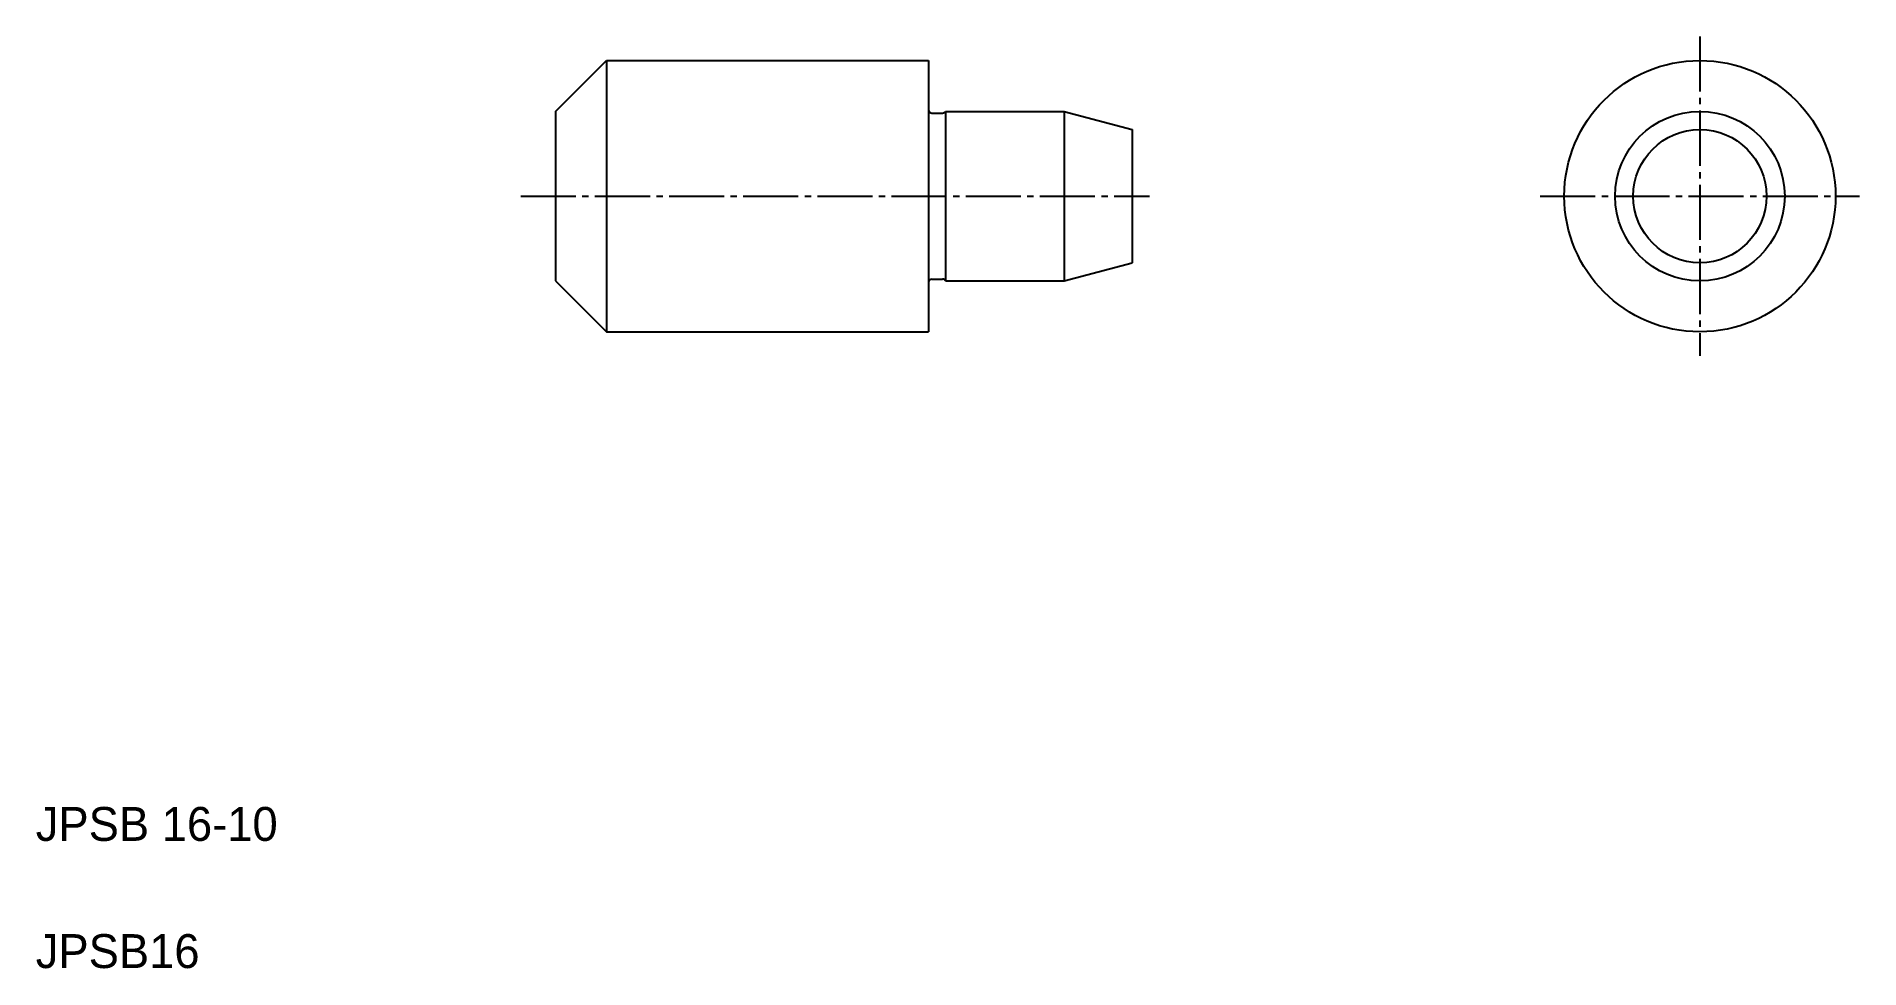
# Model space of a CAD drawing. Extents: x 5 to 113, y 5 to 60.
import ezdxf

# ---------------------------------------------------------------- set-up
doc = ezdxf.new("R2010")
doc.units = 0
doc.header["$LTSCALE"] = 0.25
doc.linetypes.add('CENTER', pattern=[17.5, 13, -1.5, 1.5, -1.5])
doc.layers.get('0').update_dxf_attribs({"linetype": 'CONTINUOUS'})
doc.layers.add('CENTER', color=1, linetype='CENTER')
doc.styles.get("Standard").update_dxf_attribs({"font": 'txt', "height": 1.6})

msp = doc.modelspace()

# ---------------------------------------------------------------- linework, layer by layer
at = {"linetype": 'CONTINUOUS'}
for p, q in [((35.67, 55.53), (38.67, 58.53)), ((38.67, 58.53), (38.67, 42.53)), ((38.67, 58.53), (57.67, 58.53)), ((57.67, 58.53), (57.67, 42.53)), ((35.67, 55.53), (35.67, 45.53)), ((57.87, 55.43), (58.49, 55.43)), ((58.67, 55.53), (58.67, 45.53)), ((58.67, 55.53), (65.67, 55.53)), ((65.67, 55.53), (65.67, 45.53)), ((69.67, 54.46), (69.67, 46.6)), ((35.67, 45.53), (38.67, 42.53)), ((57.87, 45.63), (58.49, 45.63)), ((58.67, 45.53), (65.67, 45.53)), ((38.67, 42.53), (57.67, 42.53))]:
    msp.add_line(p, q, dxfattribs=at)
for p, q in [((57.67, 58.53), (57.67, 58.53)), ((65.67, 55.53), (69.67, 54.46)), ((57.67, 50.53), (57.67, 50.53)), ((65.67, 45.53), (69.67, 46.6))]:
    msp.add_line(p, q)
for radius in [8, 5, 3.93]:
    msp.add_circle((103.17, 50.53), radius, dxfattribs=at)
for centre, start, end in [((57.87, 55.63), 180, 270), ((58.49, 55.63), 270, 330), ((57.87, 45.43), 90, 180), ((58.49, 45.43), 30, 90)]:
    msp.add_arc(centre, 0.2, start, end, dxfattribs=at)
at = {"layer": 'CENTER', "color": 1, "linetype": 'CENTER'}
for p, q in [((103.17, 59.95), (103.17, 41.11)), ((33.61, 50.53), (70.71, 50.53)), ((93.75, 50.53), (112.59, 50.53))]:
    msp.add_line(p, q, dxfattribs=at)

# ---------------------------------------------------------------- texts
for s, p in [('JPSB 16-10', (5, 12.5)), ('JPSB16', (5, 5))]:
    msp.add_text(s, height=2).set_placement(p)

doc.saveas('drawing.dxf')
